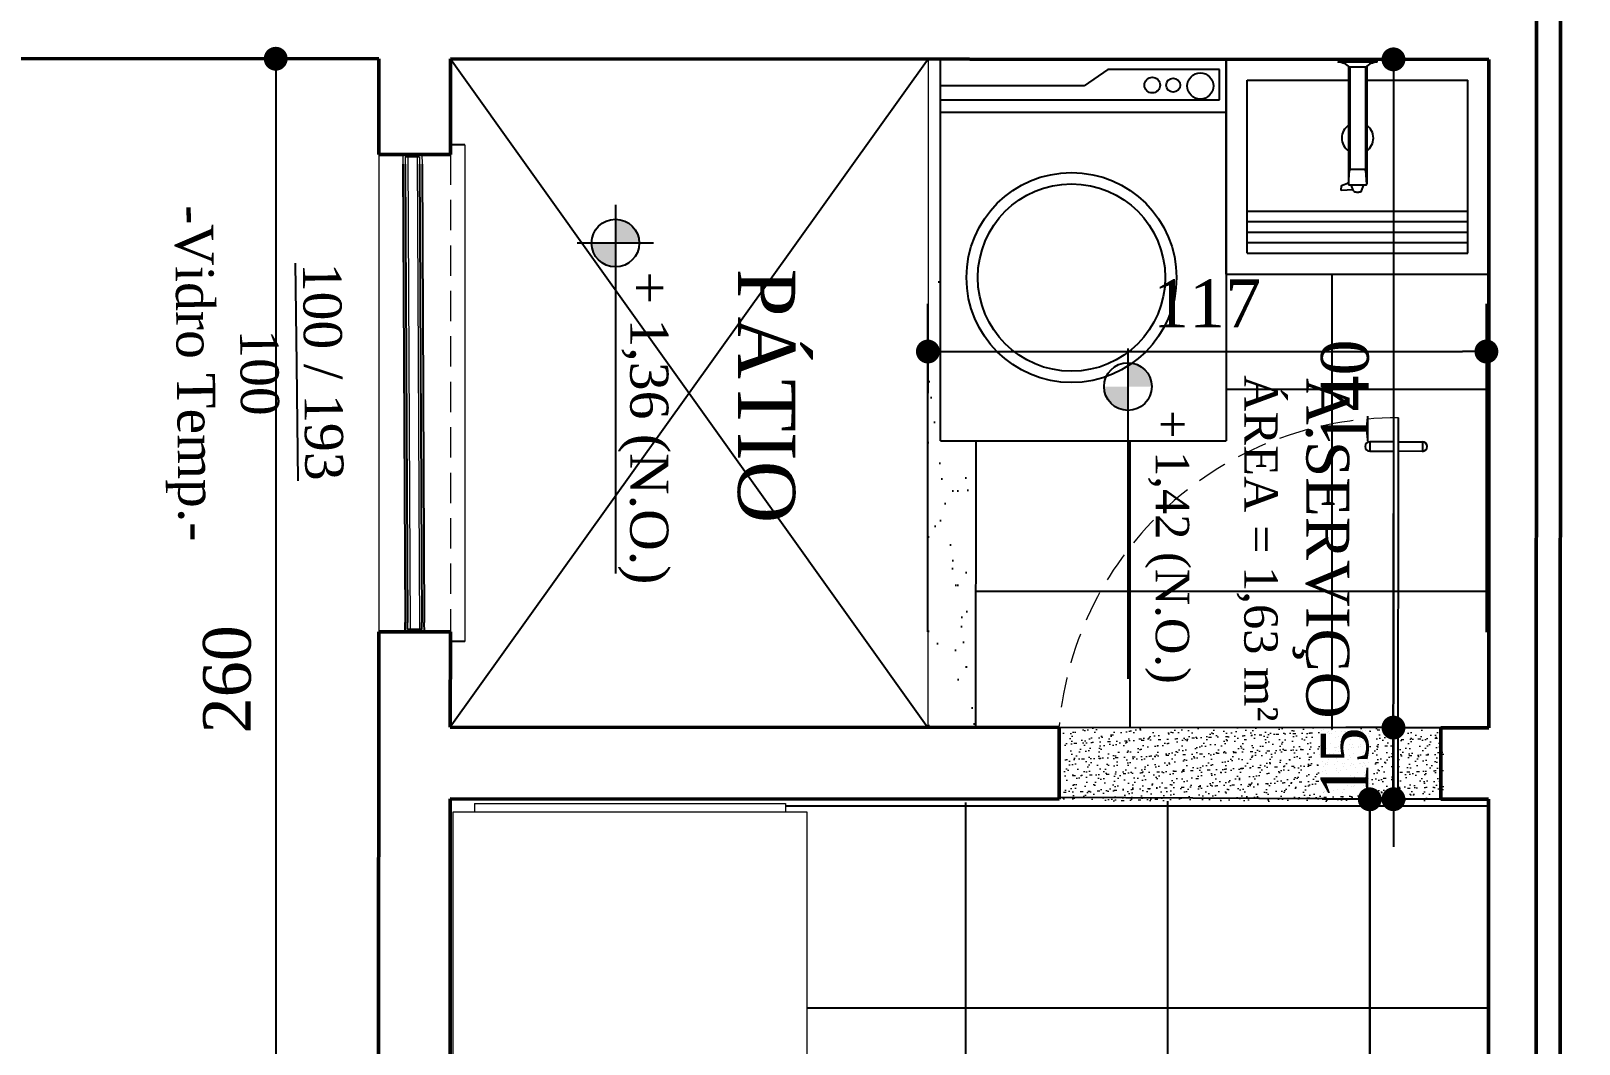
# Model space of a CAD drawing. Header units: centimetres. Extents: x -48696 to 156237, y -5617 to 29024.
# Drawn here: x -19949.7 to -19625.4, y 19541.9 to 19754.2 of the extents above; entities that cross this region are included whole.
import ezdxf

# ---------------------------------------------------------------- set-up
doc = ezdxf.new("R2010")
doc.units = ezdxf.units.CM
doc.linetypes.add('HIDDEN', pattern=[9.525, 6.35, -3.175])
for name, color, linetype in [('ACESSORIOS', 2, 'Continuous'), ('COZINHA', 2, 'Continuous'), ('Grama', 84, 'Continuous'), ('Hachuria - Moveis', 1, 'Continuous'), ('Piso', 55, 'Continuous'), ('PN010', 1, 'Continuous'), ('Portas-Cotas', 2, 'Continuous'), ('Texto', 2, 'Continuous')]:
    doc.layers.add(name, color=color, linetype=linetype)
for name, color, linetype, lineweight in [('Hachura', 1, 'Continuous', 9), ('Parede Baixa', 5, 'Continuous', 50), ('Pilares Sub-solo', 7, 'Continuous', 70), ('Pisos', 55, 'Continuous', 5), ('Pisos Externos', 15, 'Continuous', 9), ('Portas - Janelas', 2, 'Continuous', 20), ('Projeção Janela', 15, 'HIDDEN', 9), ('Projeção Portas', 55, 'HIDDEN', 5)]:
    doc.layers.add(name, color=color, linetype=linetype, lineweight=lineweight)
doc.styles.add('Valéria', font='romantic.ttf', dxfattribs={"height": 10})
doc.dimstyles.new('Cota - 50', dxfattribs={"dimtxt": 10, "dimasz": 5, "dimexe": 10, "dimexo": 20, "dimgap": 5, "dimtad": 1, "dimtxsty": 'Valéria', "dimblk": 'DOT', "dimcen": 0, "dimclrd": 12, "dimclre": 12, "dimclrt": 2, "dimazin": 2, "dimtfac": 1, "dimtix": 1, "dimtmove": 0, "dimatfit": 3, "dimldrblk": 'DOT', "dimfxl": 1, "dimarcsym": 0})

# ---------------------------------------------------------------- blocks, each defined once
blk = doc.blocks.new('gel')
at = {"layer": 'Hachura'}
for p, q in [((33208.79, 7048.49), (33127.79, 7048.49)), ((33127.79, 7048.49), (33127.79, 6977.99)), ((33132.79, 7050.49), (33203.79, 7050.49)), ((33132.79, 7050.49), (33132.79, 7048.49)), ((33203.79, 7050.49), (33203.79, 7048.49)), ((33208.79, 7039.49), (33208.79, 7048.49)), ((33208.79, 6977.99), (33208.79, 7039.49)), ((33127.79, 6977.99), (33132.79, 6977.99)), ((33132.79, 6977.99), (33203.79, 6977.99)), ((33132.79, 6977.99), (33132.79, 6974.99)), ((33203.79, 6977.99), (33208.79, 6977.99)), ((33203.79, 6977.99), (33203.79, 6974.99)), ((33127.79, 6971.99), (33127.79, 6974.99)), ((33127.79, 6974.99), (33208.79, 6974.99)), ((33132.79, 6976.49), (33203.79, 6976.49)), ((33208.79, 6974.99), (33208.79, 6971.99)), ((33127.79, 6971.99), (33129.79, 6970.99)), ((33206.79, 6970.99), (33129.79, 6970.99)), ((33134.51, 6970.99), (33134.51, 6967.99)), ((33206.79, 6970.99), (33208.79, 6971.99)), ((33132.79, 6965.99), (33137.79, 6965.99)), ((33137.79, 6967.99), (33134.51, 6967.99)), ((33137.79, 6967.99), (33137.79, 6965.99))]:
    blk.add_line(p, q, dxfattribs=at)
blk.add_lwpolyline([(33132.81, 6970.99), (33132.79, 6968.99), (33132.79, 6965.99)], dxfattribs=at)
blk = doc.blocks.new('_Dot')
at = {"color": 0, "linetype": 'ByBlock', "lineweight": -2}
blk.add_line((-0.5, 0), (-1, 0), dxfattribs=at)
at = {"color": 0, "linetype": 'ByBlock', "const_width": 0.5}
blk.add_lwpolyline([(-0.25, 0, 1), (0.25, 0, 1)], format="xyb", close=True, dxfattribs=at)
blk = doc.blocks.new('*D919')
at = {"color": 12, "lineweight": -2, "transparency": 16777216}
for p, q in [((-18501.39, 19648.51), (-18437.79, 19513.11)), ((-20858.77, 18387.11), (-18446.57, 19520.03)), ((-20922.64, 18511.34), (-20859.05, 18375.93))]:
    blk.add_line(p, q, dxfattribs=at)
at = {"layer": 'Defpoints', "color": 0, "transparency": 16777216}
for p in [(-18509.89, 19666.62), (-18442.04, 19522.16), (-20931.14, 18529.44)]:
    blk.add_point(p, dxfattribs=at)
at = {"color": 12, "lineweight": -2, "transparency": 16777216, "xscale": 5, "yscale": 5, "zscale": 5}
for p, rotation in [((-18442.04, 19522.16), 25.15779224117076), ((-20863.3, 18384.98), 205.1577922411708)]:
    blk.add_blockref('_Dot', p, dxfattribs=dict(at, rotation=rotation))
at = {"color": 2, "transparency": 16777216, "insert": (-19657, 18962.8), "char_height": 10, "attachment_point": 5, "rotation": 25.1578, "style": 'Valéria'}
blk.add_mtext('2675', dxfattribs=at)
blk = doc.blocks.new('*D985')
at = {"color": 12, "lineweight": -2, "transparency": 16777216}
for p, q in [((-19896.84, 19748.34), (-19908.46, 19748.34)), ((-19898.46, 19743.34), (-19898.46, 19493.34)), ((-19896.84, 19488.34), (-19908.46, 19488.34))]:
    blk.add_line(p, q, dxfattribs=at)
at = {"layer": 'Defpoints', "color": 0, "transparency": 16777216}
for p in [(-19876.84, 19748.34), (-19898.46, 19488.34), (-19876.84, 19488.34)]:
    blk.add_point(p, dxfattribs=at)
at = {"color": 12, "lineweight": -2, "transparency": 16777216, "xscale": 5, "yscale": 5, "zscale": 5}
for p, rotation in [((-19898.46, 19748.34), 90), ((-19898.46, 19488.34), 270)]:
    blk.add_blockref('_Dot', p, dxfattribs=dict(at, rotation=rotation))
at = {"color": 2, "transparency": 16777216, "insert": (-19908.61, 19618.34), "char_height": 10, "attachment_point": 5, "rotation": 90, "style": 'Valéria'}
blk.add_mtext('260', dxfattribs=at)
blk = doc.blocks.new('*D986')
at = {"color": 12, "lineweight": -2, "transparency": 16777216}
for p, q in [((-19761.84, 19628.26), (-19761.84, 19697)), ((-19644.84, 19628.19), (-19644.84, 19697)), ((-19756.84, 19687), (-19649.84, 19687))]:
    blk.add_line(p, q, dxfattribs=at)
at = {"layer": 'Defpoints', "color": 0, "transparency": 16777216}
for p in [(-19644.84, 19687), (-19761.84, 19608.26), (-19644.84, 19608.19)]:
    blk.add_point(p, dxfattribs=at)
at = {"color": 12, "lineweight": -2, "transparency": 16777216, "xscale": 5, "yscale": 5, "zscale": 5, "rotation": 180}
blk.add_blockref('_Dot', (-19761.84, 19687), dxfattribs=at)
at = {"color": 12, "lineweight": -2, "transparency": 16777216, "xscale": 5, "yscale": 5, "zscale": 5}
blk.add_blockref('_Dot', (-19644.84, 19687), dxfattribs=at)
at = {"color": 2, "transparency": 16777216, "insert": (-19703.34, 19697.1), "char_height": 10, "attachment_point": 5, "style": 'Valéria'}
blk.add_mtext('117', dxfattribs=at)
blk = doc.blocks.new('*D987')
at = {"color": 12, "lineweight": -2, "transparency": 16777216}
for p, q in [((-19664.32, 19748.21), (-19674.31, 19748.21)), ((-19664.31, 19743.21), (-19664.31, 19613.21)), ((-19664.32, 19608.21), (-19674.31, 19608.21))]:
    blk.add_line(p, q, dxfattribs=at)
at = {"layer": 'Defpoints', "color": 0, "transparency": 16777216}
for p in [(-19644.32, 19748.21), (-19664.31, 19608.21), (-19644.32, 19608.21)]:
    blk.add_point(p, dxfattribs=at)
at = {"color": 12, "lineweight": -2, "transparency": 16777216, "xscale": 5, "yscale": 5, "zscale": 5}
for p, rotation in [((-19664.31, 19748.21), 90), ((-19664.31, 19608.21), 270)]:
    blk.add_blockref('_Dot', p, dxfattribs=dict(at, rotation=rotation))
at = {"color": 2, "transparency": 16777216, "insert": (-19674.42, 19678.21), "char_height": 10, "attachment_point": 5, "rotation": 90, "style": 'Valéria'}
blk.add_mtext('140', dxfattribs=at)
blk = doc.blocks.new('*D988')
at = {"color": 12, "lineweight": -2, "transparency": 16777216}
for p, q in [((-19664.37, 19593.19), (-19679.27, 19593.19)), ((-19669.27, 19588.19), (-19669.27, 19338.19)), ((-19664.37, 19333.19), (-19679.27, 19333.19))]:
    blk.add_line(p, q, dxfattribs=at)
at = {"layer": 'Defpoints', "color": 0, "transparency": 16777216}
for p in [(-19644.37, 19593.19), (-19669.27, 19333.19), (-19644.37, 19333.19)]:
    blk.add_point(p, dxfattribs=at)
at = {"color": 12, "lineweight": -2, "transparency": 16777216, "xscale": 5, "yscale": 5, "zscale": 5}
for p, rotation in [((-19669.27, 19593.19), 90), ((-19669.27, 19333.19), 270)]:
    blk.add_blockref('_Dot', p, dxfattribs=dict(at, rotation=rotation))
at = {"color": 2, "transparency": 16777216, "insert": (-19679.42, 19463.19), "char_height": 10, "attachment_point": 5, "rotation": 90, "style": 'Valéria'}
blk.add_mtext('260', dxfattribs=at)
blk = doc.blocks.new('*D1008')
at = {"color": 12, "lineweight": -2, "transparency": 16777216}
for p, q in [((-19664.31, 19613.21), (-19664.31, 19618.21)), ((-19664.32, 19608.21), (-19674.31, 19608.21)), ((-19664.31, 19608.21), (-19664.31, 19593.21)), ((-19664.32, 19593.21), (-19674.31, 19593.21)), ((-19664.31, 19588.21), (-19664.31, 19583.21))]:
    blk.add_line(p, q, dxfattribs=at)
at = {"layer": 'Defpoints', "color": 0, "transparency": 16777216}
for p in [(-19644.32, 19608.21), (-19664.31, 19593.21), (-19644.32, 19593.21)]:
    blk.add_point(p, dxfattribs=at)
at = {"color": 12, "lineweight": -2, "transparency": 16777216, "xscale": 5, "yscale": 5, "zscale": 5}
for p, rotation in [((-19664.31, 19608.21), 270), ((-19664.31, 19593.21), 90)]:
    blk.add_blockref('_Dot', p, dxfattribs=dict(at, rotation=rotation))
at = {"color": 2, "transparency": 16777216, "insert": (-19674.5, 19600.71), "char_height": 10, "attachment_point": 5, "rotation": 90, "style": 'Valéria'}
blk.add_mtext('15', dxfattribs=at)

msp = doc.modelspace()

# ---------------------------------------------------------------- hatches: boundary and pattern name
h = msp.add_hatch()
h.set_pattern_fill('AR-SAND', color=34, scale=0.25, angle=-90)
h.set_pattern_definition([(307.5, (-32115.267, 10363.115), (12.235331, 0.400008), [0, -9.652, 0, -10.795, 0, -10.31875]), (277.5, (-32115.267, 10363.115), (17.920628, -11.238082), [0, -5.207, 0, -8.6995, 0, -3.33375]), (237.5, (-32115.267, 10370.926), (0.0359296, -19.774809), [0, -3.175, 0, -11.43, 0, -14.9225]), (227.5, (-32115.267, 10370.926), (5.573233, -19.088911), [0, -1.5875, 0, -7.493, 0, -8.5725])])
h.paths.add_polyline_path([(-19751.83747, 19608.25832), (-19751.80248, 19668.25865), (-19759.18722, 19668.25865), (-19759.18722, 19748.27372), (-19761.74828, 19748.27522), (-19761.75582, 19748.26468), (-19761.83747, 19608.26416)])
at = {"layer": 'Piso'}
h = msp.add_hatch(dxfattribs=at)
h.set_pattern_fill('ANSI37', color=256, scale=13.333333, angle=-45)
h.set_pattern_definition([(360, (-32250.16, 3888.79), (3e-14, 42.33333), []), (90, (-32250.16, 3888.79), (-42.33333, 3e-14), [])])
edge = h.paths.add_edge_path()
edge.add_line((-19644.8375, 19608.1883), (-19644.32056, 19703.22272))
edge.add_line((-19644.32056, 19703.22272), (-19699.32056, 19703.22272))
edge.add_line((-19699.32056, 19703.22272), (-19699.32056, 19668.25865))
edge.add_line((-19699.32056, 19668.25865), (-19751.80248, 19668.25865))
edge.add_line((-19751.80248, 19668.25865), (-19751.83748, 19608.25071))
edge.add_line((-19751.83748, 19608.25071), (-19644.84032, 19607.6687))
h = msp.add_hatch(dxfattribs=at)
h.set_pattern_fill('ANSI37', color=256, scale=13.333333, angle=-45)
h.set_pattern_definition([(360, (-32115.267, 10363.115), (3e-14, 42.33333), []), (90, (-32115.267, 10363.115), (-42.33333, 3e-14), [])])
h.paths.add_polyline_path([(-19645.0835, 19523.59829), (-19644.36564, 19593.18802), (-19791.70148, 19592.3029), (-19791.70148, 19590.46957), (-19787.11814, 19590.46957), (-19787.11814, 19519.4279), (-19855.21291, 19519.4279), (-19855.21291, 19516.6779), (-19852.20148, 19516.6779), (-19852.20148, 19514.01564), (-19856.78481, 19514.84457), (-19856.78481, 19519.4279), (-19861.36814, 19519.4279), (-19861.92407, 19473.32306), (-19861.92407, 19392.57078), (-19694.42397, 19392.57078), (-19694.40911, 19443.67229), (-19713.5915, 19443.67229), (-19713.5915, 19451.97629), (-19715.6675, 19451.97629), (-19715.6675, 19515.29429), (-19713.5915, 19515.29429), (-19713.5915, 19523.59829)])
at = {"layer": 'Pisos Externos'}
h = msp.add_hatch(dxfattribs=at)
h.set_pattern_fill('AR-SAND', color=256, scale=0.05, angle=405)
h.set_pattern_definition([(82.5, (-25560.9833, 83939.0012), (-1.786906744, 1.673767446), [0, -1.9304, 0, -2.159, 0, -2.06375]), (52.5, (-25560.9833, 83939.001), (-0.94505464, 4.12366426), [0, -1.0414, 0, -1.7399, 0, -0.66675]), (12.5, (-25562.0879, 83937.8966), (2.79149913, 2.80166156), [0, -0.635, 0, -2.286, 0, -2.9845]), (2.5, (-25562.088, 83937.8966), (1.91140555, 3.4877539), [0, -0.3175, 0, -1.4986, 0, -1.7145])])
h.paths.add_polyline_path([(-19663.28864, 19607.74749), (-19663.30614, 19592.7475), (-19657.19177, 19592.74037, 0.215250437), (-19653.7974, 19600.23641), (-19653.78865, 19607.73641)])
h.paths.add_polyline_path([(-19657.19177, 19592.74037), (-19653.80615, 19592.73642), (-19653.7974, 19600.23641, -0.215250437)], flags=17)
h.paths.add_polyline_path([(-19733.68386, 19593.38931), (-19664.30574, 19593.09434), (-19664.30614, 19592.74867), (-19733.68451, 19592.8296)])
h = msp.add_hatch(dxfattribs=at)
h.set_pattern_fill('AR-SAND', color=256, scale=0.05, angle=405)
h.set_pattern_definition([(82.5, (-36641.2386, 31586.1783), (-1.78690674, 1.67376745), [0, -1.9304, 0, -2.159, 0, -2.06375]), (52.5, (-36641.2386, 31586.1783), (-0.94505464, 4.12366426), [0, -1.0414, 0, -1.7399, 0, -0.66675]), (12.5, (-36642.3431, 31585.0738), (2.79149913, 2.80166156), [0, -0.635, 0, -2.286, 0, -2.9845]), (2.5, (-36642.343, 31585.0738), (1.91140555, 3.4877539), [0, -0.3175, 0, -1.4986, 0, -1.7145])])
h.paths.add_polyline_path([(-19733.62009, 19608.38917), (-19664.32573, 19608.09456), (-19664.34323, 19593.0945), (-19733.68386, 19593.38931)])
at = {"layer": 'Portas - Janelas'}
h = msp.add_hatch(color=256, dxfattribs=at)
edge = h.paths.add_edge_path()
edge.add_arc((-19827.29384, 19709.71597), 5, 0, 90)
edge.add_line((-19827.29384, 19714.71597), (-19827.29384, 19709.71597))
edge.add_line((-19827.29384, 19709.71597), (-19822.29384, 19709.71597))
edge = h.paths.add_edge_path()
edge.add_arc((-19827.29384, 19709.71597), 5, 180, 270)
edge.add_line((-19827.29384, 19704.71597), (-19827.29384, 19709.71597))
edge.add_line((-19827.29384, 19709.71597), (-19832.29384, 19709.71597))
h = msp.add_hatch(color=256, dxfattribs=at)
edge = h.paths.add_edge_path()
edge.add_arc((-19719.93794, 19679.64972), 5, 0, 90)
edge.add_line((-19719.93794, 19684.64972), (-19719.93794, 19679.64972))
edge.add_line((-19719.93794, 19679.64972), (-19714.93794, 19679.64972))
edge = h.paths.add_edge_path()
edge.add_arc((-19719.93794, 19679.64972), 5, 180, 270)
edge.add_line((-19719.93794, 19674.64972), (-19719.93794, 19679.64972))
edge.add_line((-19719.93794, 19679.64972), (-19724.93794, 19679.64972))

# ---------------------------------------------------------------- linework, layer by layer
at = {"color": 1}
for p, q in [((-19675.94556, 19747.67272), (-19667.69556, 19747.67272)), ((-19673.72356, 19746.78461), (-19673.72356, 19722.11229)), ((-19669.91756, 19746.78465), (-19669.91756, 19722.11229)), ((-19667.69556, 19747.67272), (-19667.69556, 19748.22272)), ((-19670.17056, 19746.57272), (-19673.47056, 19746.57272)), ((-19673.47056, 19746.57272), (-19673.47056, 19725.12272)), ((-19670.17056, 19746.57272), (-19670.17056, 19725.12272)), ((-19673.71187, 19722.04154), (-19673.48644, 19724.9199)), ((-19670.374, 19725.12272), (-19673.26711, 19725.12272)), ((-19670.15467, 19724.9199), (-19669.92925, 19722.04154)), ((-19675.26983, 19720.73161), (-19675.22316, 19721.78278)), ((-19672.74992, 19720.84841), (-19675.26983, 19720.73161)), ((-19675.22316, 19721.78278), (-19673.72356, 19722.36257)), ((-19673.50356, 19721.89229), (-19670.13756, 19721.89229)), ((-19672.65844, 19720.66292), (-19673.1455, 19721.89229)), ((-19671.00846, 19720.674), (-19670.5153, 19721.89229)), ((-19694.92056, 19716.42272), (-19648.72056, 19716.42272)), ((-19694.92056, 19714.22272), (-19648.72056, 19714.22272)), ((-19694.92056, 19712.02272), (-19648.72056, 19712.02272)), ((-19694.92056, 19709.82272), (-19648.72056, 19709.82272))]:
    msp.add_line(p, q, dxfattribs=at)
for points in [[(-19672.64556, 19720.66606, 0.236739444), (-19672.6069, 19720.58898, 0.085519777), (-19672.40392, 19720.48579, 0.043127161), (-19672.15903, 19720.4327, 0.031837447), (-19671.82056, 19720.41112, 0.031837447), (-19671.48209, 19720.4327, 0.043127161), (-19671.2372, 19720.48579, 0.085519777), (-19671.03422, 19720.58898, 0.236739444), (-19670.99556, 19720.66606, 0.159785222), (-19671.01423, 19720.72301)], [(-19672.64103, 19720.69521, 0.077146353), (-19672.64556, 19720.66606)]]:
    msp.add_lwpolyline(points, format="xyb", dxfattribs=at)
for centre, radius, start, end in [((-19676.38483, 19743.34998), 4.345, 47.877446, 84.1975761), ((-19667.2569, 19743.35137), 4.34355, 95.796171, 132.1288069), ((-19671.82056, 19731.72272), 3.3, 125.2164336, 234.7835664), ((-19671.82056, 19731.72272), 3.3, 305.2164336, 54.7835664), ((-19673.26711, 19724.90272), 0.22, 90, 175.5218643), ((-19670.374, 19724.90272), 0.22, 4.4781357, 90), ((-19673.50356, 19722.11229), 0.22, 180, 270), ((-19670.13756, 19722.11229), 0.22, 270, 0)]:
    msp.add_arc(centre, radius, start, end, dxfattribs=at)
at = {"layer": 'ACESSORIOS'}
for p, q in [((-19699.32056, 19703.22272), (-19699.32056, 19748.22272)), ((-19699.32056, 19748.22272), (-19644.32056, 19748.20673)), ((-19644.32056, 19748.20673), (-19644.32056, 19703.22272)), ((-19694.92056, 19707.62272), (-19694.92056, 19743.82272)), ((-19694.92056, 19743.82272), (-19673.72356, 19743.82272)), ((-19669.91756, 19743.82272), (-19648.72056, 19743.82272)), ((-19648.72056, 19707.62272), (-19648.72056, 19743.82272)), ((-19858.84453, 19730.28603), (-19861.84453, 19730.28541)), ((-19694.92056, 19707.62272), (-19648.72056, 19707.62272)), ((-19699.32056, 19703.22272), (-19644.32056, 19703.22272)), ((-19858.82314, 19626.28603), (-19861.82314, 19626.28542)), ((-19664.32562, 19608.19189), (-19734.35688, 19608.23273)), ((-19654.35689, 19608.19093), (-19663.32562, 19608.19179))]:
    msp.add_line(p, q, dxfattribs=at)
at = {"layer": 'COZINHA', "color": 2, "ltscale": 0.1}
for p, q in [((-19759.18722, 19668.25865), (-19759.18722, 19748.22272)), ((-19759.18722, 19748.22272), (-19699.32056, 19748.22272)), ((-19699.32056, 19748.22272), (-19699.32056, 19668.25865)), ((-19724.16906, 19746.1068), (-19729.11031, 19742.63123)), ((-19700.74352, 19746.1068), (-19724.16906, 19746.1068)), ((-19700.74352, 19739.70442), (-19700.74352, 19746.1068)), ((-19729.11031, 19742.63123), (-19759.18722, 19742.63123)), ((-19759.18722, 19739.70442), (-19700.74352, 19739.70442)), ((-19759.18722, 19737.13865), (-19699.32056, 19737.13865)), ((-19759.18722, 19668.25865), (-19699.32056, 19668.25865))]:
    msp.add_line(p, q, dxfattribs=at)
at = {"layer": 'COZINHA', "color": 1, "ltscale": 0.1}
for centre, radius in [((-19714.83546, 19742.81415), 1.64635), ((-19710.44311, 19742.81415), 1.46412), ((-19704.7698, 19742.63123), 2.74388), ((-19731.75389, 19702.49993), 22.00051)]:
    msp.add_circle(centre, radius, dxfattribs=at)
at = {"layer": 'COZINHA', "color": 2, "ltscale": 0.1}
msp.add_circle((-19731.75389, 19702.49993), 19.62247, dxfattribs=at)
at = {"layer": 'Grama'}
msp.add_line((-19751.80248, 19668.25865), (-19751.8375, 19608.21757), dxfattribs=at)
at = {"layer": 'Hachura'}
for p, q in [((-19871.81778, 19728.28336), (-19871.80767, 19726.23728)), ((-19868.31513, 19727.75455), (-19871.31509, 19727.73973)), ((-19871.31509, 19727.73973), (-19871.30768, 19726.23975)), ((-19870.8151, 19727.7422), (-19870.32592, 19628.74341)), ((-19868.81512, 19727.75208), (-19868.32595, 19628.75329)), ((-19868.31513, 19727.75455), (-19868.30772, 19726.25457)), ((-19867.81774, 19728.28419), (-19867.80772, 19726.25704))]:
    msp.add_line(p, q, dxfattribs=at)
at = {"layer": 'Hachuria - Moveis'}
for p, q in [((-19871.32366, 19628.28346), (-19871.33332, 19630.23845)), ((-19870.82592, 19628.74094), (-19870.83333, 19630.24092)), ((-19867.82595, 19628.75576), (-19867.83336, 19630.25574)), ((-19867.32356, 19628.27373), (-19867.33337, 19630.25821)), ((-19867.82595, 19628.75576), (-19870.82592, 19628.74094))]:
    msp.add_line(p, q, dxfattribs=at)
for centre in [(-19827.29384, 19709.71597), (-19719.93794, 19679.64972)]:
    msp.add_circle(centre, 5, dxfattribs=at)
at = {"layer": 'Parede Baixa'}
for p, q in [((-19634.09207, 20540.31073), (-19634.44763, 19317.57078)), ((-19629.09207, 20540.31073), (-19629.44626, 19322.26807)), ((-20136.84407, 19748.49399), (-19876.8441, 19748.34235)), ((-19876.8441, 19748.34235), (-19876.84993, 19728.28541)), ((-19861.8441, 19748.3336), (-19861.84993, 19728.28541)), ((-19861.8441, 19748.3336), (-19644.32056, 19748.20673)), ((-19644.32056, 19748.20673), (-19644.36127, 19608.19856)), ((-19861.84412, 19728.28541), (-19876.84993, 19728.28541)), ((-19876.87901, 19628.28541), (-19876.91971, 19488.33181)), ((-19861.84412, 19628.28541), (-19876.87901, 19628.28541)), ((-19861.87901, 19628.28541), (-19861.88483, 19608.28541)), ((-19861.87901, 19628.28541), (-19861.88482, 19608.31489)), ((-19861.88482, 19608.31489), (-19734.36126, 19608.24052)), ((-19734.36126, 19608.24052), (-19734.36563, 19593.21419)), ((-19654.36127, 19608.19386), (-19654.36564, 19593.19093)), ((-19654.36127, 19608.19386), (-19644.36127, 19608.18802)), ((-19861.88918, 19593.31489), (-19861.92407, 19473.32306)), ((-19861.88918, 19593.31489), (-19734.36562, 19593.24052)), ((-19654.36563, 19593.19386), (-19644.36564, 19593.18802)), ((-19644.36564, 19593.18802), (-19644.44142, 19332.57078))]:
    msp.add_line(p, q, dxfattribs=at)
at = {"layer": 'Piso'}
for p, q in [((-19761.75582, 19748.26468), (-19861.88483, 19608.28541)), ((-19861.8441, 19748.32306), (-19761.83748, 19608.25654)), ((-19871.80767, 19726.23728), (-19871.33332, 19630.23845)), ((-19871.30768, 19726.23975), (-19870.83333, 19630.24092)), ((-19868.30772, 19726.25457), (-19867.83336, 19630.25574)), ((-19867.80772, 19726.25704), (-19867.33337, 19630.25821))]:
    msp.add_line(p, q, dxfattribs=at)
at = {"layer": 'Pisos'}
msp.add_line((-19761.75582, 19748.26472), (-19761.83748, 19608.25654), dxfattribs=at)
at = {"layer": 'PN010'}
for p, q in [((-19719.38064, 19737.10066), (-19735.38064, 19737.10066)), ((-19827.29384, 19717.71597), (-19827.29384, 19640.48622)), ((-19819.29384, 19709.71597), (-19835.29384, 19709.71597)), ((-19719.93794, 19687.64972), (-19719.93794, 19618.4121)), ((-19664.34323, 19593.0945), (-19664.24991, 19673.09444)), ((-19663.34323, 19593.09333), (-19663.24991, 19673.09328)), ((-19669.25574, 19668.10028), (-19669.25807, 19666.10028)), ((-19669.25807, 19666.10028), (-19664.25808, 19666.09445)), ((-19664.25574, 19668.09445), (-19669.25574, 19668.10028)), ((-19658.25808, 19666.08745), (-19663.25808, 19666.09328)), ((-19663.25574, 19668.09328), (-19658.25575, 19668.08745)), ((-19658.25575, 19668.08745), (-19658.25808, 19666.08745)), ((-19664.34309, 19593.21067), (-19734.36541, 19593.60026)), ((-19663.34323, 19593.09333), (-19664.34323, 19593.0945)), ((-19654.36563, 19593.19903), (-19663.3431, 19593.2095))]:
    msp.add_line(p, q, dxfattribs=at)
for centre, start, end in [((-19669.25691, 19667.10028), 89.9331641, 269.9331641), ((-19658.25691, 19667.08745), 269.9331641, 89.9331641)]:
    msp.add_arc(centre, 1, start, end, dxfattribs=at)
at = {"layer": 'Portas - Janelas'}
for p, q in [((-19876.84412, 19728.28233), (-19876.82355, 19628.28233)), ((-19858.84453, 19730.28603), (-19858.82314, 19626.28603))]:
    msp.add_line(p, q, dxfattribs=at)
at = {"layer": 'Projeção Janela'}
msp.add_line((-19861.84412, 19728.28541), (-19861.82355, 19628.28542), dxfattribs=at)
at = {"layer": 'Projeção Portas'}
msp.add_arc((-19663.83249, 19602.30034), 70.79533, 89.5285029, 174.9842646, dxfattribs=at)

# ---------------------------------------------------------------- block references
at = {"layer": 'Pilares Sub-solo', "xscale": 0.9166666666666667, "yscale": 0.9166666666666667, "zscale": 0.9166666666666667}
msp.add_blockref('gel', (-50228.50939, 13129.35237), dxfattribs=at)

# ---------------------------------------------------------------- texts
at = {"layer": 'Portas-Cotas', "insert": (-19885.41174, 19757.81959), "char_height": 8, "attachment_point": 1, "rotation": 270.6973117, "style": 'Valéria'}
msp.add_mtext_dynamic_manual_height_columns('\\pxqc;{\\L100 / 193\\P}100\\P-Vidro Temp.-', width=150, gutter_width=50, heights=[0], dxfattribs=at)
at = {"layer": 'Portas-Cotas', "char_height": 12, "attachment_point": 2, "rotation": 270, "style": 'Valéria'}
for s, insert in [('PÁTIO', (-19789.61875, 19677.71406)), ('{\\H0.75x;A.SERVIÇO}\\P{\\H0.58333x;ÁREA = 1,63 m²}', (-19673.54952, 19645.78323))]:
    msp.add_mtext(s, dxfattribs=dict(at, insert=insert))
at = {"layer": 'Texto', "attachment_point": 1, "rotation": 270, "style": 'Valéria'}
for s, insert, char_height in [('+ 1,36 (N.O.)', (-19816.18733, 19703.75249), 8), ('+ 1,42 (N.O.)', (-19707.10138, 19674.74831), 7)]:
    msp.add_mtext(s, dxfattribs=dict(at, insert=insert, char_height=char_height))

# ---------------------------------------------------------------- dimensions: what is measured, and where the dimension line sits
for base, p1, p2, picture, middle in [((-19898.46074, 19488.34235), (-19876.8441, 19748.34235), (-19876.8441, 19488.34235), '*D985', (-19908.60866, 19618.34235)), ((-19664.31073, 19608.20673), (-19644.32056, 19748.20673), (-19644.32056, 19608.20673), '*D987', (-19674.42168, 19678.20673)), ((-19664.31073, 19593.20673), (-19644.32056, 19608.20673), (-19644.32056, 19593.20673), '*D1008', (-19674.50304, 19600.70673)), ((-19669.26883, 19333.18802), (-19644.36564, 19593.18802), (-19644.36564, 19333.18802), '*D988', (-19679.41676, 19463.18802))]:
    dim = msp.add_linear_dim(base=base, p1=p1, p2=p2, angle=270, dimstyle='Cota - 50')
    dim.commit()
    dim.dimension.update_dxf_attribs({"geometry": picture, "text_midpoint": middle})
dim = msp.add_linear_dim(base=(-19644.8375, 19686.99828), p1=(-19761.83748, 19608.25654), p2=(-19644.8375, 19608.1883), dimstyle='Cota - 50')
dim.commit()
dim.dimension.update_dxf_attribs({"geometry": '*D986', "text_midpoint": (-19703.33749, 19697.10183)})
dim = msp.add_aligned_dim(p1=(-20931.144, 18529.44082), p2=(-18509.8918, 19666.61777), distance=-159.59861, dimstyle='Cota - 50')
dim.commit()
dim.dimension.update_dxf_attribs({"geometry": '*D919', "text_midpoint": (-19657.0034, 18962.7956)})

doc.saveas('drawing.dxf')
